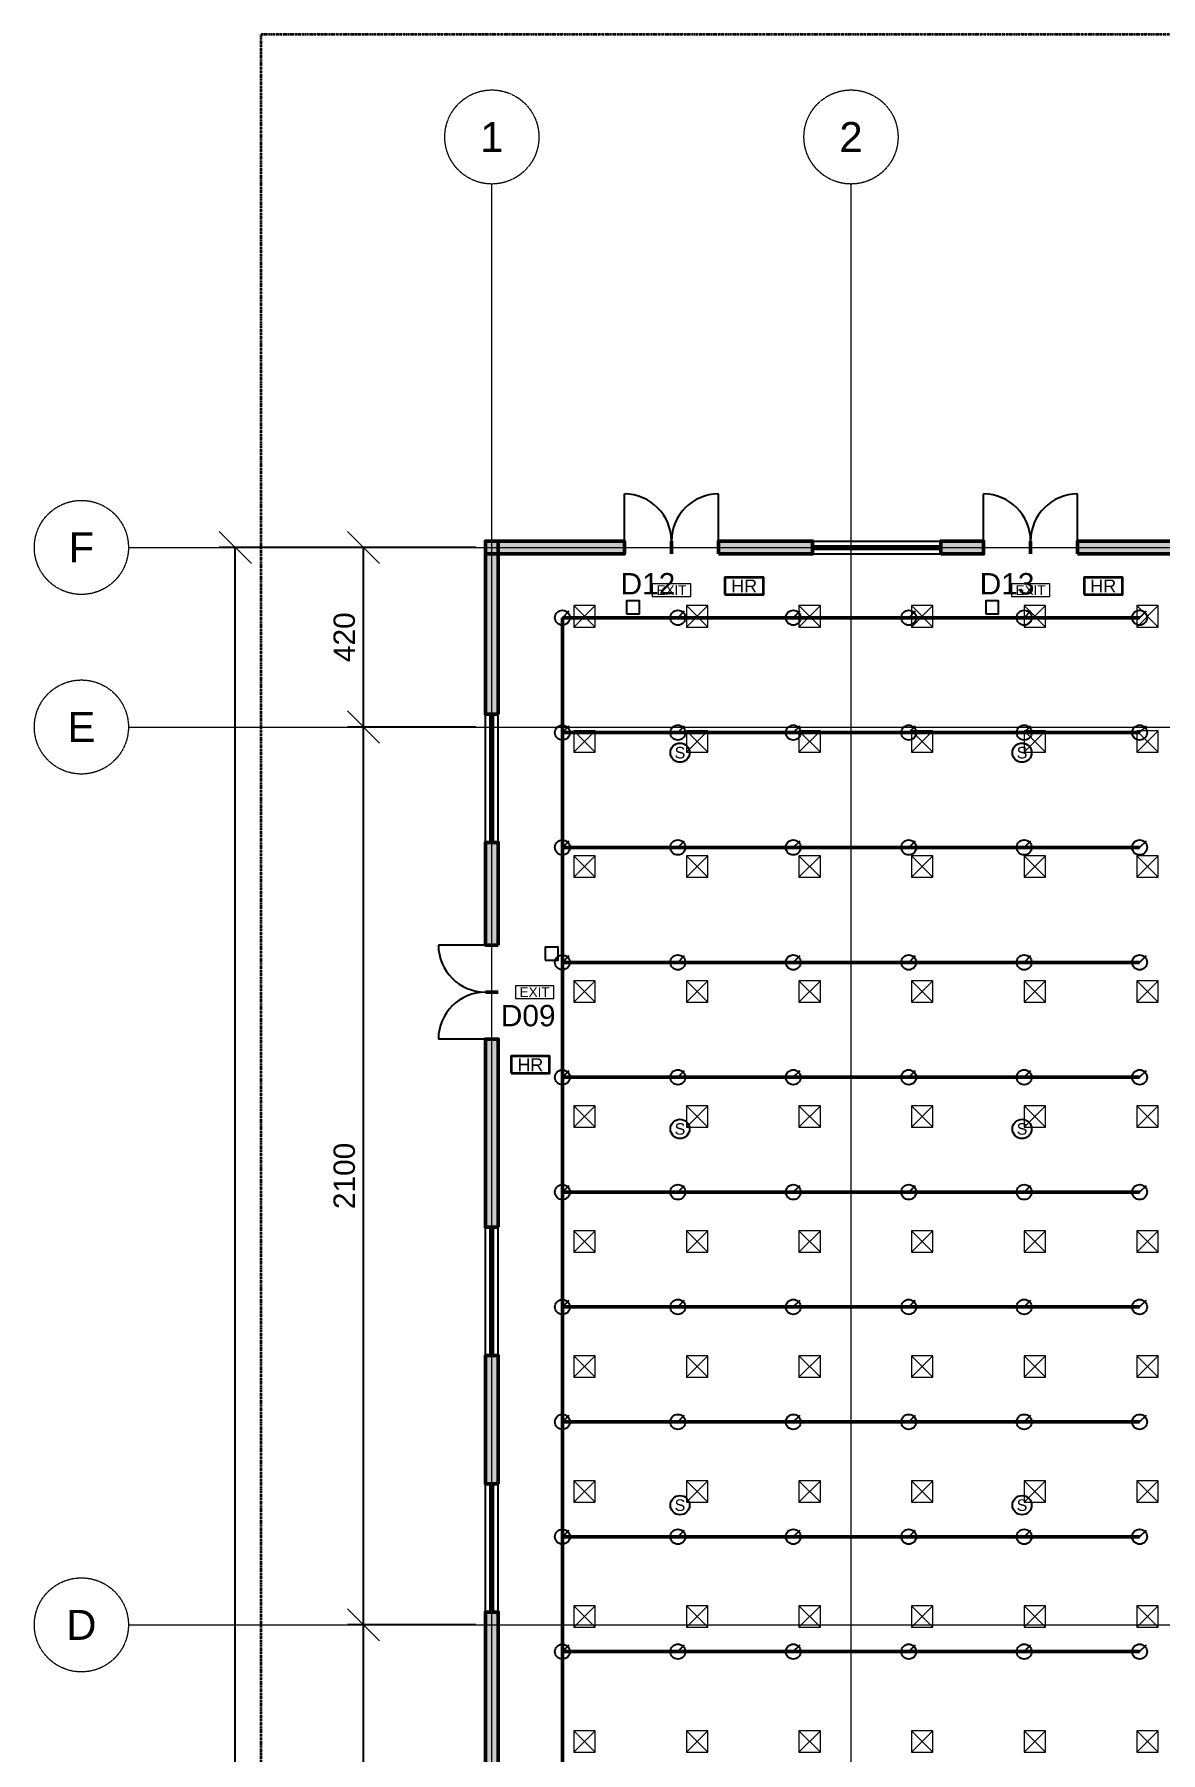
# Model space of a CAD drawing. Header units: millimetres. Extents: x -5300 to 125300, y -375 to 90375.
# Drawn here: x -5300 to 21042, y 49812 to 90000 of the extents above; entities that cross this region are included whole.
import ezdxf
from ezdxf.enums import TextEntityAlignment as Align

# ---------------------------------------------------------------- set-up
doc = ezdxf.new("R2010")
doc.units = ezdxf.units.MM
doc.linetypes.add('CENTER', pattern=[5.08, 3.175, -0.635, 0.635, -0.635])
doc.linetypes.add('PHANTOM', pattern=[6.35, 3.175, -0.635, 0.635, -0.635, 0.635, -0.635])
for name, color, linetype, lineweight in [('A-ANNO-DIMS', 1, 'Continuous', 18), ('A-ANNO-SYMB', 2, 'Continuous', 18), ('A-DOOR', 4, 'Continuous', 25), ('A-GLAZ', 5, 'Continuous', 25), ('A-GRID', 1, 'CENTER', 13), ('A-WALL', 2, 'Continuous', 50), ('A-WALL-PATT', 8, 'Continuous', 9), ('C-PROP-LINE', 1, 'PHANTOM', 35), ('E-ANNO-TEXT', 52, 'Continuous', 18), ('E-FALM', 230, 'Continuous', 25), ('E-LITE-EMER', 40, 'Continuous', 18), ('FP-ANNO-TEXT', 14, 'Continuous', 18), ('FP-HOSE', 20, 'Continuous', 35), ('FP-SPRK-HEAD', 1, 'Continuous', 25), ('FP-SPRK-PIPE', 12, 'Continuous', 50), ('M-HVAC-SCD', 4, 'Continuous', 18)]:
    doc.layers.add(name, color=color, linetype=linetype, lineweight=lineweight)
doc.styles.add('BS-ARIAL', font='arial.ttf')
doc.dimstyles.new('EG-100-CM', dxfattribs={"dimscale": 250, "dimtxt": 2, "dimasz": 1.5, "dimexe": 1.5, "dimexo": 1.5, "dimgap": 0.8, "dimtad": 1, "dimdec": 0, "dimlfac": 0.1, "dimdsep": 46, "dimtxsty": 'BS-ARIAL', "dimtsz": 1.5, "dimcen": 2.5, "dimclrd": 256, "dimclre": 256, "dimclrt": 256, "dimazin": 3, "dimtfac": 1, "dimtmove": 0, "dimatfit": 3, "dimarcsym": 0})

msp = doc.modelspace()

# ---------------------------------------------------------------- hatches: boundary and pattern name
at = {"layer": 'A-WALL-PATT'}
for points in [[(5250, 77850), (8500, 77850), (8500, 78150), (5250, 78150)], [(5550, 74100), (5550, 78150), (5250, 78150), (5250, 74100)], [(10700, 77850), (12900, 77850), (12900, 78150), (10700, 78150)], [(15900, 77850), (16900, 77850), (16900, 78150), (15900, 78150)], [(19100, 77850), (30000, 77850), (30000, 78150), (19100, 78150)], [(5550, 68700), (5550, 71100), (5250, 71100), (5250, 68700)], [(5550, 62100), (5550, 66500), (5250, 66500), (5250, 62100)], [(5550, 56100), (5550, 59100), (5250, 59100), (5250, 56100)], [(5550, 47900), (5550, 53100), (5250, 53100), (5250, 47900)]]:
    msp.add_hatch(color=256, dxfattribs=at).paths.add_polyline_path(points)

# ---------------------------------------------------------------- linework, layer by layer
at = {"layer": 'A-DOOR'}
for p, q in [((8500, 78150), (8500, 79250)), ((10700, 78150), (10700, 79250)), ((16900, 78150), (16900, 79250)), ((19100, 78150), (19100, 79250)), ((5250, 68700), (4150, 68700)), ((5250, 66500), (4150, 66500))]:
    msp.add_line(p, q, dxfattribs=at)
for centre, start, end in [((8500, 78150), 0, 90), ((10700, 78150), 90, 180), ((16900, 78150), 0, 90), ((19100, 78150), 90, 180), ((5250, 68700), 180, -90), ((5250, 66500), 90, 180)]:
    msp.add_arc(centre, 1100, start, end, dxfattribs=at)
at = {"layer": 'A-GLAZ'}
for p, q in [((12900, 78150), (15900, 78150)), ((12900, 78037.5), (15900, 78037.5)), ((12900, 77962.5), (15900, 77962.5)), ((12900, 77850), (15900, 77850)), ((5250, 71100), (5250, 74100)), ((5362.5, 71100), (5362.5, 74100)), ((5437.5, 71100), (5437.5, 74100)), ((5550, 71100), (5550, 74100)), ((5250, 59100), (5250, 62100)), ((5362.5, 59100), (5362.5, 62100)), ((5437.5, 59100), (5437.5, 62100)), ((5550, 59100), (5550, 62100)), ((5250, 53100), (5250, 56100)), ((5362.5, 53100), (5362.5, 56100)), ((5437.5, 53100), (5437.5, 56100)), ((5550, 53100), (5550, 56100))]:
    msp.add_line(p, q, dxfattribs=at)
at = {"layer": 'A-GRID'}
for p, q in [((5400, 7100), (5400, 86500)), ((13800, 7100), (13800, 86500)), ((-3100, 78000), (123100, 78000)), ((-3100, 73800), (123100, 73800)), ((-3100, 52800), (123100, 52800))]:
    msp.add_line(p, q, dxfattribs=at)
for centre in [(5400, 87600), (13800, 87600), (-4200, 78000), (-4200, 73800), (-4200, 52800)]:
    msp.add_circle(centre, 1100, dxfattribs=at)
at = {"layer": 'A-WALL'}
for p, q in [((8500, 77850), (8500, 78150)), ((9600, 77850), (9600, 78150)), ((9600, 77850), (9600, 78150)), ((10700, 77850), (10700, 78150)), ((12900, 77850), (12900, 78150)), ((15900, 77850), (15900, 78150)), ((16900, 77850), (16900, 78150)), ((18000, 77850), (18000, 78150)), ((18000, 77850), (18000, 78150)), ((19100, 77850), (19100, 78150)), ((5550, 74100), (5250, 74100)), ((5550, 71100), (5250, 71100)), ((5550, 68700), (5250, 68700)), ((5550, 67600), (5250, 67600)), ((5550, 67600), (5250, 67600)), ((5550, 66500), (5250, 66500)), ((5550, 62100), (5250, 62100)), ((5550, 59100), (5250, 59100)), ((5550, 56100), (5250, 56100)), ((5550, 53100), (5250, 53100))]:
    msp.add_line(p, q, dxfattribs=at)
for points in [[(5250, 77850), (8500, 77850), (8500, 78150), (5250, 78150)], [(5550, 74100), (5550, 78150), (5250, 78150), (5250, 74100)], [(10700, 77850), (12900, 77850), (12900, 78150), (10700, 78150)], [(15900, 77850), (16900, 77850), (16900, 78150), (15900, 78150)], [(19100, 77850), (30000, 77850), (30000, 78150), (19100, 78150)], [(5550, 68700), (5550, 71100), (5250, 71100), (5250, 68700)], [(5550, 62100), (5550, 66500), (5250, 66500), (5250, 62100)], [(5550, 56100), (5550, 59100), (5250, 59100), (5250, 56100)], [(5550, 47900), (5550, 53100), (5250, 53100), (5250, 47900)]]:
    msp.add_lwpolyline(points, close=True, dxfattribs=at)
at = {"layer": 'C-PROP-LINE'}
msp.add_lwpolyline([(0, 0), (120000, 0), (120000, 90000), (0, 90000)], close=True, dxfattribs=at)
at = {"layer": 'E-FALM'}
for points in [[(8550, 76450), (8850, 76450), (8850, 76750), (8550, 76750)], [(16950, 76450), (17250, 76450), (17250, 76750), (16950, 76750)], [(6650, 68350), (6950, 68350), (6950, 68650), (6650, 68650)]]:
    msp.add_lwpolyline(points, close=True, dxfattribs=at)
for centre in [(9800, 73200), (17800, 73200), (9800, 64400), (17800, 64400), (9800, 55600), (17800, 55600)]:
    msp.add_circle(centre, 225, dxfattribs=at)
at = {"layer": 'E-LITE-EMER'}
for points in [[(9150, 76850), (10050, 76850), (10050, 77150), (9150, 77150)], [(17550, 76850), (18450, 76850), (18450, 77150), (17550, 77150)], [(5950, 67450), (6850, 67450), (6850, 67750), (5950, 67750)]]:
    msp.add_lwpolyline(points, close=True, dxfattribs=at)
at = {"layer": 'FP-HOSE'}
for points in [[(10850, 76900), (11750, 76900), (11750, 77300), (10850, 77300)], [(19250, 76900), (20150, 76900), (20150, 77300), (19250, 77300)], [(5850, 65700), (6750, 65700), (6750, 66100), (5850, 66100)]]:
    msp.add_lwpolyline(points, close=True, dxfattribs=at)
at = {"layer": 'FP-SPRK-HEAD'}
for p, q in [((7050, 76356.5), (7207.5, 76514)), ((9750, 76356.5), (9907.5, 76514)), ((12450, 76356.5), (12607.5, 76514)), ((15150, 76356.5), (15307.5, 76514)), ((17850, 76356.5), (18007.5, 76514)), ((20550, 76356.5), (20707.5, 76514)), ((7050, 73669.6), (7207.5, 73827.1)), ((9750, 73669.6), (9907.5, 73827.1)), ((12450, 73669.6), (12607.5, 73827.1)), ((15150, 73669.6), (15307.5, 73827.1)), ((17850, 73669.6), (18007.5, 73827.1)), ((20550, 73669.6), (20707.5, 73827.1)), ((7050, 70982.6), (7207.5, 71140.1)), ((9750, 70982.6), (9907.5, 71140.1)), ((12450, 70982.6), (12607.5, 71140.1)), ((15150, 70982.6), (15307.5, 71140.1)), ((17850, 70982.6), (18007.5, 71140.1)), ((20550, 70982.6), (20707.5, 71140.1)), ((7050, 68295.7), (7207.5, 68453.2)), ((9750, 68295.7), (9907.5, 68453.2)), ((12450, 68295.7), (12607.5, 68453.2)), ((15150, 68295.7), (15307.5, 68453.2)), ((17850, 68295.7), (18007.5, 68453.2)), ((20550, 68295.7), (20707.5, 68453.2)), ((7050, 65608.7), (7207.5, 65766.2)), ((9750, 65608.7), (9907.5, 65766.2)), ((12450, 65608.7), (12607.5, 65766.2)), ((15150, 65608.7), (15307.5, 65766.2)), ((17850, 65608.7), (18007.5, 65766.2)), ((20550, 65608.7), (20707.5, 65766.2)), ((7050, 62921.7), (7207.5, 63079.2)), ((9750, 62921.7), (9907.5, 63079.2)), ((12450, 62921.7), (12607.5, 63079.2)), ((15150, 62921.7), (15307.5, 63079.2)), ((17850, 62921.7), (18007.5, 63079.2)), ((20550, 62921.7), (20707.5, 63079.2)), ((7050, 60234.8), (7207.5, 60392.3)), ((9750, 60234.8), (9907.5, 60392.3)), ((12450, 60234.8), (12607.5, 60392.3)), ((15150, 60234.8), (15307.5, 60392.3)), ((17850, 60234.8), (18007.5, 60392.3)), ((20550, 60234.8), (20707.5, 60392.3)), ((7050, 57547.8), (7207.5, 57705.3)), ((9750, 57547.8), (9907.5, 57705.3)), ((12450, 57547.8), (12607.5, 57705.3)), ((15150, 57547.8), (15307.5, 57705.3)), ((17850, 57547.8), (18007.5, 57705.3)), ((20550, 57547.8), (20707.5, 57705.3)), ((7050, 54860.9), (7207.5, 55018.4)), ((9750, 54860.9), (9907.5, 55018.4)), ((12450, 54860.9), (12607.5, 55018.4)), ((15150, 54860.9), (15307.5, 55018.4)), ((17850, 54860.9), (18007.5, 55018.4)), ((20550, 54860.9), (20707.5, 55018.4)), ((7050, 52173.9), (7207.5, 52331.4)), ((9750, 52173.9), (9907.5, 52331.4)), ((12450, 52173.9), (12607.5, 52331.4)), ((15150, 52173.9), (15307.5, 52331.4)), ((17850, 52173.9), (18007.5, 52331.4)), ((20550, 52173.9), (20707.5, 52331.4))]:
    msp.add_line(p, q, dxfattribs=at)
for centre in [(7050, 76356.5), (9750, 76356.5), (12450, 76356.5), (15150, 76356.5), (17850, 76356.5), (20550, 76356.5), (7050, 73669.6), (9750, 73669.6), (12450, 73669.6), (15150, 73669.6), (17850, 73669.6), (20550, 73669.6), (7050, 70982.6), (9750, 70982.6), (12450, 70982.6), (15150, 70982.6), (17850, 70982.6), (20550, 70982.6), (7050, 68295.7), (9750, 68295.7), (12450, 68295.7), (15150, 68295.7), (17850, 68295.7), (20550, 68295.7), (7050, 65608.7), (9750, 65608.7), (12450, 65608.7), (15150, 65608.7), (17850, 65608.7), (20550, 65608.7), (7050, 62921.7), (9750, 62921.7), (12450, 62921.7), (15150, 62921.7), (17850, 62921.7), (20550, 62921.7), (7050, 60234.8), (9750, 60234.8), (12450, 60234.8), (15150, 60234.8), (17850, 60234.8), (20550, 60234.8), (7050, 57547.8), (9750, 57547.8), (12450, 57547.8), (15150, 57547.8), (17850, 57547.8), (20550, 57547.8), (7050, 54860.9), (9750, 54860.9), (12450, 54860.9), (15150, 54860.9), (17850, 54860.9), (20550, 54860.9), (7050, 52173.9), (9750, 52173.9), (12450, 52173.9), (15150, 52173.9), (17850, 52173.9), (20550, 52173.9)]:
    msp.add_circle(centre, 175, dxfattribs=at)
at = {"layer": 'FP-SPRK-PIPE'}
for p, q in [((7050, 76356.5), (9750, 76356.5)), ((7050, 73669.6), (7050, 76356.5)), ((9750, 76356.5), (12450, 76356.5)), ((12450, 76356.5), (15150, 76356.5)), ((15150, 76356.5), (17850, 76356.5)), ((17850, 76356.5), (20550, 76356.5)), ((7050, 73669.6), (9750, 73669.6)), ((7050, 70982.6), (7050, 73669.6)), ((9750, 73669.6), (12450, 73669.6)), ((12450, 73669.6), (15150, 73669.6)), ((15150, 73669.6), (17850, 73669.6)), ((17850, 73669.6), (20550, 73669.6)), ((7050, 70982.6), (9750, 70982.6)), ((7050, 68295.7), (7050, 70982.6)), ((9750, 70982.6), (12450, 70982.6)), ((12450, 70982.6), (15150, 70982.6)), ((15150, 70982.6), (17850, 70982.6)), ((17850, 70982.6), (20550, 70982.6)), ((7050, 68295.7), (9750, 68295.7)), ((7050, 65608.7), (7050, 68295.7)), ((9750, 68295.7), (12450, 68295.7)), ((12450, 68295.7), (15150, 68295.7)), ((15150, 68295.7), (17850, 68295.7)), ((17850, 68295.7), (20550, 68295.7)), ((7050, 65608.7), (9750, 65608.7)), ((7050, 62921.7), (7050, 65608.7)), ((9750, 65608.7), (12450, 65608.7)), ((12450, 65608.7), (15150, 65608.7)), ((15150, 65608.7), (17850, 65608.7)), ((17850, 65608.7), (20550, 65608.7)), ((7050, 62921.7), (9750, 62921.7)), ((7050, 60234.8), (7050, 62921.7)), ((9750, 62921.7), (12450, 62921.7)), ((12450, 62921.7), (15150, 62921.7)), ((15150, 62921.7), (17850, 62921.7)), ((17850, 62921.7), (20550, 62921.7)), ((7050, 60234.8), (9750, 60234.8)), ((7050, 57547.8), (7050, 60234.8)), ((9750, 60234.8), (12450, 60234.8)), ((12450, 60234.8), (15150, 60234.8)), ((15150, 60234.8), (17850, 60234.8)), ((17850, 60234.8), (20550, 60234.8)), ((7050, 57547.8), (9750, 57547.8)), ((7050, 54860.9), (7050, 57547.8)), ((9750, 57547.8), (12450, 57547.8)), ((12450, 57547.8), (15150, 57547.8)), ((15150, 57547.8), (17850, 57547.8)), ((17850, 57547.8), (20550, 57547.8)), ((7050, 54860.9), (9750, 54860.9)), ((7050, 52173.9), (7050, 54860.9)), ((9750, 54860.9), (12450, 54860.9)), ((12450, 54860.9), (15150, 54860.9)), ((15150, 54860.9), (17850, 54860.9)), ((17850, 54860.9), (20550, 54860.9)), ((7050, 52173.9), (9750, 52173.9)), ((7050, 49487), (7050, 52173.9)), ((9750, 52173.9), (12450, 52173.9)), ((12450, 52173.9), (15150, 52173.9)), ((15150, 52173.9), (17850, 52173.9)), ((17850, 52173.9), (20550, 52173.9))]:
    msp.add_line(p, q, dxfattribs=at)
at = {"layer": 'M-HVAC-SCD'}
for p, q in [((7316.7, 76138.1), (7816.7, 76638.1)), ((7316.7, 76638.1), (7816.7, 76138.1)), ((9950, 76138.1), (10450, 76638.1)), ((9950, 76638.1), (10450, 76138.1)), ((12583.3, 76138.1), (13083.3, 76638.1)), ((12583.3, 76638.1), (13083.3, 76138.1)), ((15216.7, 76138.1), (15716.7, 76638.1)), ((15216.7, 76638.1), (15716.7, 76138.1)), ((17850, 76138.1), (18350, 76638.1)), ((17850, 76638.1), (18350, 76138.1)), ((20483.3, 76138.1), (20983.3, 76638.1)), ((20483.3, 76638.1), (20983.3, 76138.1)), ((7316.7, 73214.3), (7816.7, 73714.3)), ((7316.7, 73714.3), (7816.7, 73214.3)), ((9950, 73214.3), (10450, 73714.3)), ((9950, 73714.3), (10450, 73214.3)), ((12583.3, 73214.3), (13083.3, 73714.3)), ((12583.3, 73714.3), (13083.3, 73214.3)), ((15216.7, 73214.3), (15716.7, 73714.3)), ((15216.7, 73714.3), (15716.7, 73214.3)), ((17850, 73214.3), (18350, 73714.3)), ((17850, 73714.3), (18350, 73214.3)), ((20483.3, 73214.3), (20983.3, 73714.3)), ((20483.3, 73714.3), (20983.3, 73214.3)), ((7316.7, 70290.5), (7816.7, 70790.5)), ((7316.7, 70790.5), (7816.7, 70290.5)), ((9950, 70290.5), (10450, 70790.5)), ((9950, 70790.5), (10450, 70290.5)), ((12583.3, 70290.5), (13083.3, 70790.5)), ((12583.3, 70790.5), (13083.3, 70290.5)), ((15216.7, 70290.5), (15716.7, 70790.5)), ((15216.7, 70790.5), (15716.7, 70290.5)), ((17850, 70290.5), (18350, 70790.5)), ((17850, 70790.5), (18350, 70290.5)), ((20483.3, 70290.5), (20983.3, 70790.5)), ((20483.3, 70790.5), (20983.3, 70290.5)), ((7316.7, 67366.7), (7816.7, 67866.7)), ((7316.7, 67866.7), (7816.7, 67366.7)), ((9950, 67366.7), (10450, 67866.7)), ((9950, 67866.7), (10450, 67366.7)), ((12583.3, 67366.7), (13083.3, 67866.7)), ((12583.3, 67866.7), (13083.3, 67366.7)), ((15216.7, 67366.7), (15716.7, 67866.7)), ((15216.7, 67866.7), (15716.7, 67366.7)), ((17850, 67366.7), (18350, 67866.7)), ((17850, 67866.7), (18350, 67366.7)), ((20483.3, 67366.7), (20983.3, 67866.7)), ((20483.3, 67866.7), (20983.3, 67366.7)), ((7316.7, 64442.9), (7816.7, 64942.9)), ((7316.7, 64942.9), (7816.7, 64442.9)), ((9950, 64442.9), (10450, 64942.9)), ((9950, 64942.9), (10450, 64442.9)), ((12583.3, 64442.9), (13083.3, 64942.9)), ((12583.3, 64942.9), (13083.3, 64442.9)), ((15216.7, 64442.9), (15716.7, 64942.9)), ((15216.7, 64942.9), (15716.7, 64442.9)), ((17850, 64442.9), (18350, 64942.9)), ((17850, 64942.9), (18350, 64442.9)), ((20483.3, 64442.9), (20983.3, 64942.9)), ((20483.3, 64942.9), (20983.3, 64442.9)), ((7316.7, 61519), (7816.7, 62019)), ((7316.7, 62019), (7816.7, 61519)), ((9950, 61519), (10450, 62019)), ((9950, 62019), (10450, 61519)), ((12583.3, 61519), (13083.3, 62019)), ((12583.3, 62019), (13083.3, 61519)), ((15216.7, 61519), (15716.7, 62019)), ((15216.7, 62019), (15716.7, 61519)), ((17850, 61519), (18350, 62019)), ((17850, 62019), (18350, 61519)), ((20483.3, 61519), (20983.3, 62019)), ((20483.3, 62019), (20983.3, 61519)), ((7316.7, 58595.2), (7816.7, 59095.2)), ((7316.7, 59095.2), (7816.7, 58595.2)), ((9950, 58595.2), (10450, 59095.2)), ((9950, 59095.2), (10450, 58595.2)), ((12583.3, 58595.2), (13083.3, 59095.2)), ((12583.3, 59095.2), (13083.3, 58595.2)), ((15216.7, 58595.2), (15716.7, 59095.2)), ((15216.7, 59095.2), (15716.7, 58595.2)), ((17850, 58595.2), (18350, 59095.2)), ((17850, 59095.2), (18350, 58595.2)), ((20483.3, 58595.2), (20983.3, 59095.2)), ((20483.3, 59095.2), (20983.3, 58595.2)), ((7316.7, 55671.4), (7816.7, 56171.4)), ((7316.7, 56171.4), (7816.7, 55671.4)), ((9950, 55671.4), (10450, 56171.4)), ((9950, 56171.4), (10450, 55671.4)), ((12583.3, 55671.4), (13083.3, 56171.4)), ((12583.3, 56171.4), (13083.3, 55671.4)), ((15216.7, 55671.4), (15716.7, 56171.4)), ((15216.7, 56171.4), (15716.7, 55671.4)), ((17850, 55671.4), (18350, 56171.4)), ((17850, 56171.4), (18350, 55671.4)), ((20483.3, 55671.4), (20983.3, 56171.4)), ((20483.3, 56171.4), (20983.3, 55671.4)), ((7316.7, 52747.6), (7816.7, 53247.6)), ((7316.7, 53247.6), (7816.7, 52747.6)), ((9950, 52747.6), (10450, 53247.6)), ((9950, 53247.6), (10450, 52747.6)), ((12583.3, 52747.6), (13083.3, 53247.6)), ((12583.3, 53247.6), (13083.3, 52747.6)), ((15216.7, 52747.6), (15716.7, 53247.6)), ((15216.7, 53247.6), (15716.7, 52747.6)), ((17850, 52747.6), (18350, 53247.6)), ((17850, 53247.6), (18350, 52747.6)), ((20483.3, 52747.6), (20983.3, 53247.6)), ((20483.3, 53247.6), (20983.3, 52747.6)), ((7316.7, 49823.8), (7816.7, 50323.8)), ((7316.7, 50323.8), (7816.7, 49823.8)), ((9950, 49823.8), (10450, 50323.8)), ((9950, 50323.8), (10450, 49823.8)), ((12583.3, 49823.8), (13083.3, 50323.8)), ((12583.3, 50323.8), (13083.3, 49823.8)), ((15216.7, 49823.8), (15716.7, 50323.8)), ((15216.7, 50323.8), (15716.7, 49823.8)), ((17850, 49823.8), (18350, 50323.8)), ((17850, 50323.8), (18350, 49823.8)), ((20483.3, 49823.8), (20983.3, 50323.8)), ((20483.3, 50323.8), (20983.3, 49823.8))]:
    msp.add_line(p, q, dxfattribs=at)
for points in [[(7316.7, 76138.1), (7816.7, 76138.1), (7816.7, 76638.1), (7316.7, 76638.1)], [(9950, 76138.1), (10450, 76138.1), (10450, 76638.1), (9950, 76638.1)], [(12583.3, 76138.1), (13083.3, 76138.1), (13083.3, 76638.1), (12583.3, 76638.1)], [(15216.7, 76138.1), (15716.7, 76138.1), (15716.7, 76638.1), (15216.7, 76638.1)], [(17850, 76138.1), (18350, 76138.1), (18350, 76638.1), (17850, 76638.1)], [(20483.3, 76138.1), (20983.3, 76138.1), (20983.3, 76638.1), (20483.3, 76638.1)], [(7316.7, 73214.3), (7816.7, 73214.3), (7816.7, 73714.3), (7316.7, 73714.3)], [(9950, 73214.3), (10450, 73214.3), (10450, 73714.3), (9950, 73714.3)], [(12583.3, 73214.3), (13083.3, 73214.3), (13083.3, 73714.3), (12583.3, 73714.3)], [(15216.7, 73214.3), (15716.7, 73214.3), (15716.7, 73714.3), (15216.7, 73714.3)], [(17850, 73214.3), (18350, 73214.3), (18350, 73714.3), (17850, 73714.3)], [(20483.3, 73214.3), (20983.3, 73214.3), (20983.3, 73714.3), (20483.3, 73714.3)], [(7316.7, 70290.5), (7816.7, 70290.5), (7816.7, 70790.5), (7316.7, 70790.5)], [(9950, 70290.5), (10450, 70290.5), (10450, 70790.5), (9950, 70790.5)], [(12583.3, 70290.5), (13083.3, 70290.5), (13083.3, 70790.5), (12583.3, 70790.5)], [(15216.7, 70290.5), (15716.7, 70290.5), (15716.7, 70790.5), (15216.7, 70790.5)], [(17850, 70290.5), (18350, 70290.5), (18350, 70790.5), (17850, 70790.5)], [(20483.3, 70290.5), (20983.3, 70290.5), (20983.3, 70790.5), (20483.3, 70790.5)], [(7316.7, 67366.7), (7816.7, 67366.7), (7816.7, 67866.7), (7316.7, 67866.7)], [(9950, 67366.7), (10450, 67366.7), (10450, 67866.7), (9950, 67866.7)], [(12583.3, 67366.7), (13083.3, 67366.7), (13083.3, 67866.7), (12583.3, 67866.7)], [(15216.7, 67366.7), (15716.7, 67366.7), (15716.7, 67866.7), (15216.7, 67866.7)], [(17850, 67366.7), (18350, 67366.7), (18350, 67866.7), (17850, 67866.7)], [(20483.3, 67366.7), (20983.3, 67366.7), (20983.3, 67866.7), (20483.3, 67866.7)], [(7316.7, 64442.9), (7816.7, 64442.9), (7816.7, 64942.9), (7316.7, 64942.9)], [(9950, 64442.9), (10450, 64442.9), (10450, 64942.9), (9950, 64942.9)], [(12583.3, 64442.9), (13083.3, 64442.9), (13083.3, 64942.9), (12583.3, 64942.9)], [(15216.7, 64442.9), (15716.7, 64442.9), (15716.7, 64942.9), (15216.7, 64942.9)], [(17850, 64442.9), (18350, 64442.9), (18350, 64942.9), (17850, 64942.9)], [(20483.3, 64442.9), (20983.3, 64442.9), (20983.3, 64942.9), (20483.3, 64942.9)], [(7316.7, 61519), (7816.7, 61519), (7816.7, 62019), (7316.7, 62019)], [(9950, 61519), (10450, 61519), (10450, 62019), (9950, 62019)], [(12583.3, 61519), (13083.3, 61519), (13083.3, 62019), (12583.3, 62019)], [(15216.7, 61519), (15716.7, 61519), (15716.7, 62019), (15216.7, 62019)], [(17850, 61519), (18350, 61519), (18350, 62019), (17850, 62019)], [(20483.3, 61519), (20983.3, 61519), (20983.3, 62019), (20483.3, 62019)], [(7316.7, 58595.2), (7816.7, 58595.2), (7816.7, 59095.2), (7316.7, 59095.2)], [(9950, 58595.2), (10450, 58595.2), (10450, 59095.2), (9950, 59095.2)], [(12583.3, 58595.2), (13083.3, 58595.2), (13083.3, 59095.2), (12583.3, 59095.2)], [(15216.7, 58595.2), (15716.7, 58595.2), (15716.7, 59095.2), (15216.7, 59095.2)], [(17850, 58595.2), (18350, 58595.2), (18350, 59095.2), (17850, 59095.2)], [(20483.3, 58595.2), (20983.3, 58595.2), (20983.3, 59095.2), (20483.3, 59095.2)], [(7316.7, 55671.4), (7816.7, 55671.4), (7816.7, 56171.4), (7316.7, 56171.4)], [(9950, 55671.4), (10450, 55671.4), (10450, 56171.4), (9950, 56171.4)], [(12583.3, 55671.4), (13083.3, 55671.4), (13083.3, 56171.4), (12583.3, 56171.4)], [(15216.7, 55671.4), (15716.7, 55671.4), (15716.7, 56171.4), (15216.7, 56171.4)], [(17850, 55671.4), (18350, 55671.4), (18350, 56171.4), (17850, 56171.4)], [(20483.3, 55671.4), (20983.3, 55671.4), (20983.3, 56171.4), (20483.3, 56171.4)], [(7316.7, 52747.6), (7816.7, 52747.6), (7816.7, 53247.6), (7316.7, 53247.6)], [(9950, 52747.6), (10450, 52747.6), (10450, 53247.6), (9950, 53247.6)], [(12583.3, 52747.6), (13083.3, 52747.6), (13083.3, 53247.6), (12583.3, 53247.6)], [(15216.7, 52747.6), (15716.7, 52747.6), (15716.7, 53247.6), (15216.7, 53247.6)], [(17850, 52747.6), (18350, 52747.6), (18350, 53247.6), (17850, 53247.6)], [(20483.3, 52747.6), (20983.3, 52747.6), (20983.3, 53247.6), (20483.3, 53247.6)], [(7316.7, 49823.8), (7816.7, 49823.8), (7816.7, 50323.8), (7316.7, 50323.8)], [(9950, 49823.8), (10450, 49823.8), (10450, 50323.8), (9950, 50323.8)], [(12583.3, 49823.8), (13083.3, 49823.8), (13083.3, 50323.8), (12583.3, 50323.8)], [(15216.7, 49823.8), (15716.7, 49823.8), (15716.7, 50323.8), (15216.7, 50323.8)], [(17850, 49823.8), (18350, 49823.8), (18350, 50323.8), (17850, 50323.8)], [(20483.3, 49823.8), (20983.3, 49823.8), (20983.3, 50323.8), (20483.3, 50323.8)]]:
    msp.add_lwpolyline(points, close=True, dxfattribs=at)

# ---------------------------------------------------------------- texts
at = {"layer": 'A-ANNO-SYMB', "style": 'BS-ARIAL'}
for s, p in [('D12', (9050, 77150)), ('D13', (17450, 77150)), ('D09', (6250, 67050))]:
    msp.add_text(s, height=500, dxfattribs=at).set_placement(p, align=Align.MIDDLE_CENTER)
at = {"layer": 'A-GRID', "style": 'BS-ARIAL'}
for s, p in [('1', (5400, 87600)), ('2', (13800, 87600)), ('F', (-4200, 78000)), ('E', (-4200, 73800)), ('D', (-4200, 52800))]:
    msp.add_text(s, height=700, dxfattribs=at).set_placement(p, align=Align.MIDDLE_CENTER)
at = {"layer": 'E-ANNO-TEXT', "style": 'BS-ARIAL'}
for p in [(9600, 77000), (18000, 77000), (6400, 67600)]:
    msp.add_text('EXIT', height=225, dxfattribs=at).set_placement(p, align=Align.MIDDLE_CENTER)
at = {"layer": 'E-FALM', "style": 'BS-ARIAL'}
for p in [(9800, 73200), (17800, 73200), (9800, 64400), (17800, 64400), (9800, 55600), (17800, 55600)]:
    msp.add_text('S', height=270, dxfattribs=at).set_placement(p, align=Align.MIDDLE_CENTER)
at = {"layer": 'FP-ANNO-TEXT', "style": 'BS-ARIAL'}
for p in [(11300, 77100), (19700, 77100), (6300, 65900)]:
    msp.add_text('HR', height=300, dxfattribs=at).set_placement(p, align=Align.MIDDLE_CENTER)

# ---------------------------------------------------------------- dimensions: what is measured, and where the dimension line sits
at = {"layer": 'A-ANNO-DIMS'}
for base, p1, p2 in [((-600, 15600), (5400, 15600), (5400, 78000)), ((2400, 73800), (5400, 73800), (5400, 78000)), ((2400, 52800), (5400, 52800), (5400, 73800)), ((2400, 40800), (5400, 40800), (5400, 52800))]:
    msp.add_linear_dim(base=base, p1=p1, p2=p2, angle=90, dimstyle='EG-100-CM', dxfattribs=at).render()

doc.saveas('drawing.dxf')
